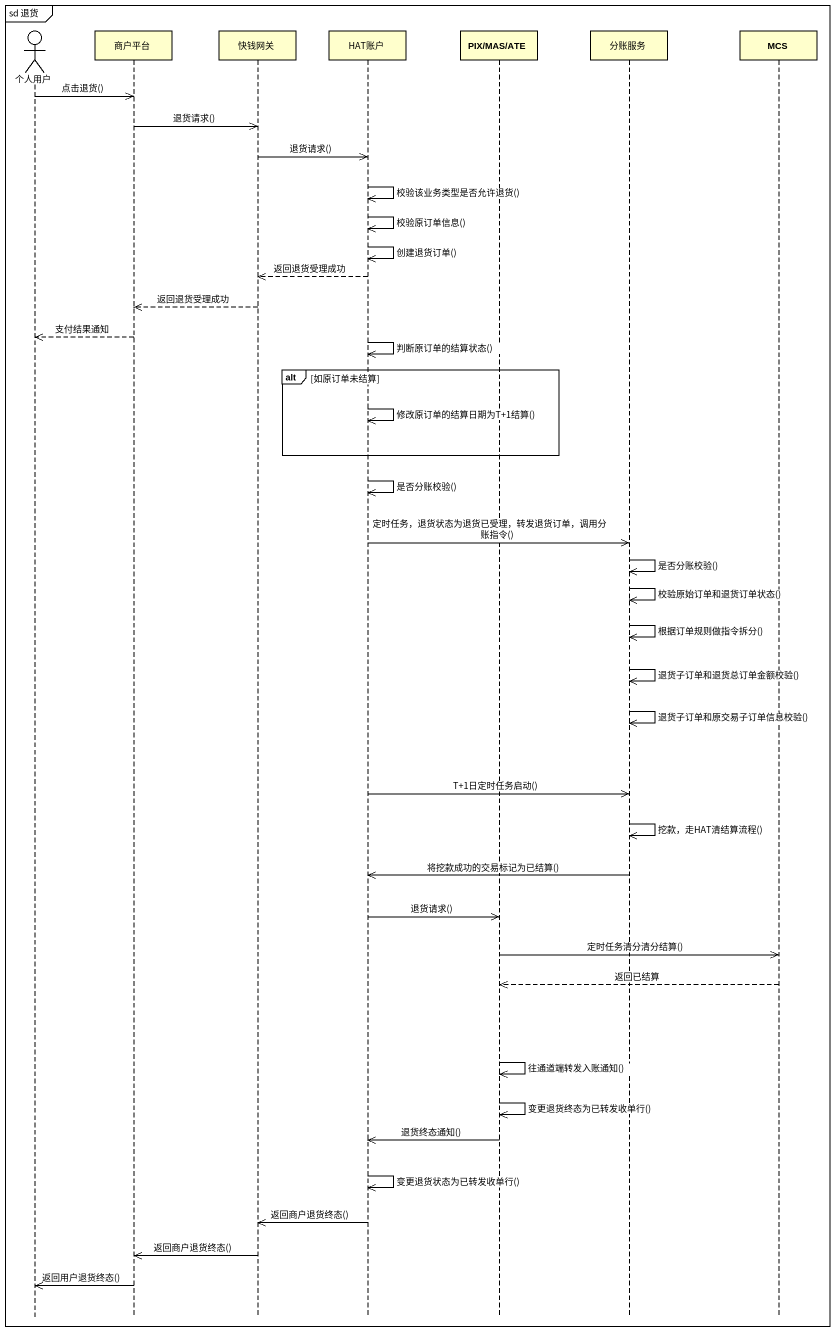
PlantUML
@startuml
mainframe sd 退货
hide footbox
actor 个人用户
participant 商户平台
participant 快钱网关
participant HAT账户
participant "PIX/MAS/ATE" as PIX_MAS_ATE
participant 分账服务
participant MCS

个人用户 ->> 商户平台 : 点击退货()
商户平台 ->> 快钱网关 : 退货请求()
快钱网关 ->> HAT账户 : 退货请求()
HAT账户 ->> HAT账户 : 校验该业务类型是否允许退货()
HAT账户 ->> HAT账户 : 校验原订单信息()
HAT账户 ->> HAT账户 : 创建退货订单()
HAT账户 -->> 快钱网关 : 返回退货受理成功
快钱网关 -->> 商户平台 : 返回退货受理成功
商户平台 -->> 个人用户 : 支付结果通知
HAT账户 ->> HAT账户 : 判断原订单的结算状态()
alt 如原订单未结算
  HAT账户 ->> HAT账户 : 修改原订单的结算日期为T+1结算()
end
HAT账户 ->> HAT账户 : 是否分账校验()
HAT账户 ->> 分账服务 : 定时任务，退货状态为退货已受理，转发退货订单，调用分账指令()
分账服务 ->> 分账服务 : 是否分账校验()
分账服务 ->> 分账服务 : 校验原始订单和退货订单状态()
分账服务 ->> 分账服务 : 根据订单规则做指令拆分()
分账服务 ->> 分账服务 : 退货子订单和退货总订单金额校验()
分账服务 ->> 分账服务 : 退货子订单和原交易子订单信息校验()
HAT账户 ->> 分账服务 : T+1日定时任务启动()
分账服务 ->> 分账服务 : 挖款，走HAT清结算流程()
分账服务 ->> HAT账户 : 将挖款成功的交易标记为已结算()
HAT账户 ->> PIX_MAS_ATE : 退货请求()
PIX_MAS_ATE ->> MCS : 定时任务清分清分结算()
MCS -->> PIX_MAS_ATE : 返回已结算
PIX_MAS_ATE ->> PIX_MAS_ATE : 往通道端转发入账通知()
PIX_MAS_ATE ->> PIX_MAS_ATE : 变更退货终态为已转发收单行()
PIX_MAS_ATE ->> HAT账户 : 退货终态通知()
HAT账户 ->> HAT账户 : 变更退货状态为已转发收单行()
HAT账户 ->> 快钱网关 : 返回商户退货终态()
快钱网关 ->> 商户平台 : 返回商户退货终态()
商户平台 ->> 个人用户 : 返回用户退货终态()
@enduml
